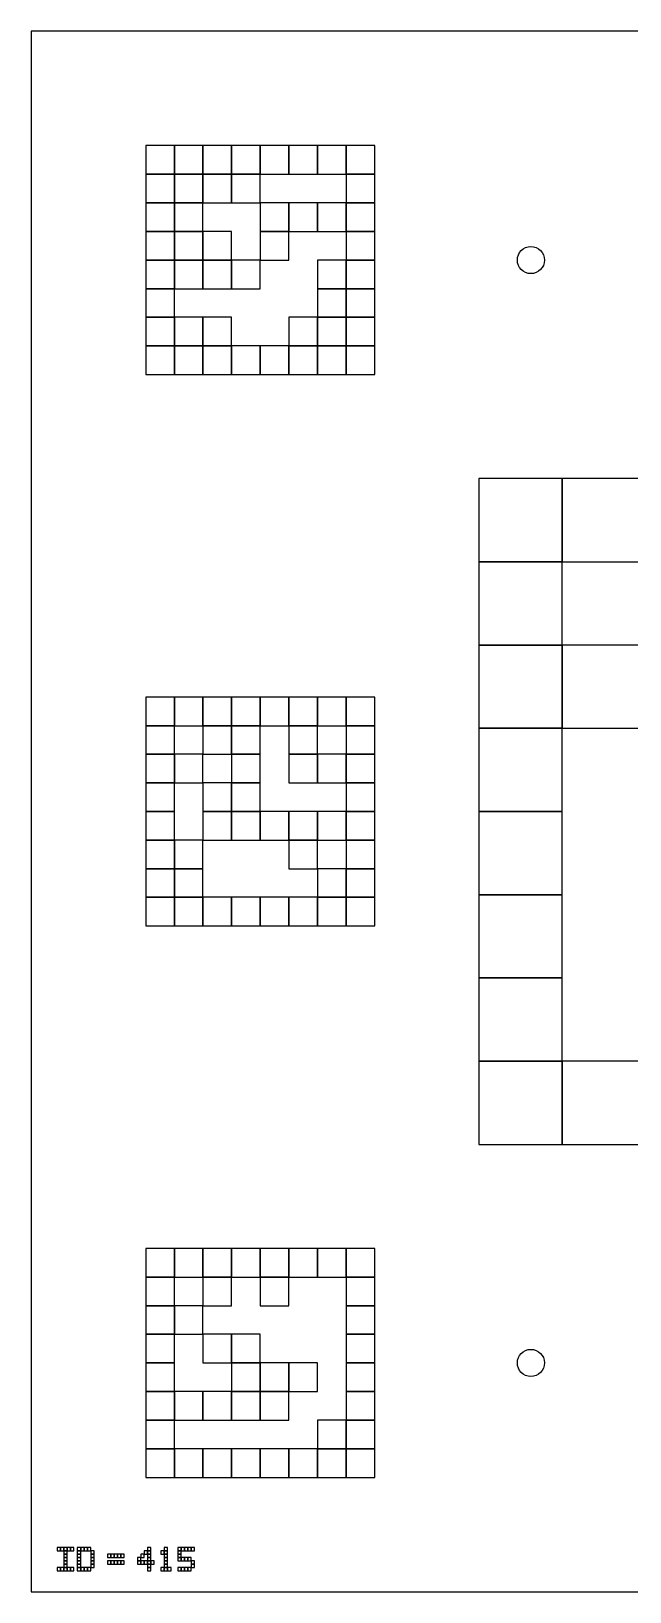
# Model space of a CAD drawing. Extents: x 0 to 1260, y 0 to 1580.
# Drawn here: x 960 to 1075, y 320 to 620 of the extents above; entities that cross this region are included whole.
import ezdxf

# ---------------------------------------------------------------- set-up
doc = ezdxf.new("R2010")
doc.units = 0
for name, color, linetype in [('BLACK_POCKET', 7, 'CONTINUOUS'), ('BOARD_TEXT', 7, 'CONTINUOUS'), ('CUT', 7, 'CONTINUOUS'), ('MOUNT_HOLE', 6, 'CONTINUOUS')]:
    doc.layers.add(name, color=color, linetype=linetype)

msp = doc.modelspace()

# ---------------------------------------------------------------- linework, layer by layer
at = {"layer": 'BLACK_POCKET'}
for p, q in [((987.5, 598), (982, 598)), ((982, 598), (982, 592.5)), ((987.5, 592.5), (987.5, 598)), ((993, 598), (987.5, 598)), ((987.5, 598), (987.5, 592.5)), ((993, 592.5), (993, 598)), ((998.5, 598), (993, 598)), ((993, 598), (993, 592.5)), ((998.5, 592.5), (998.5, 598)), ((1004, 598), (998.5, 598)), ((998.5, 598), (998.5, 592.5)), ((1004, 592.5), (1004, 598)), ((1009.5, 598), (1004, 598)), ((1004, 598), (1004, 592.5)), ((1009.5, 592.5), (1009.5, 598)), ((1015, 598), (1009.5, 598)), ((1009.5, 598), (1009.5, 592.5)), ((1015, 592.5), (1015, 598)), ((1020.5, 598), (1015, 598)), ((1015, 598), (1015, 592.5)), ((1020.5, 592.5), (1020.5, 598)), ((1026, 598), (1020.5, 598)), ((1020.5, 598), (1020.5, 592.5)), ((1026, 592.5), (1026, 598)), ((982, 592.5), (987.5, 592.5)), ((987.5, 592.5), (982, 592.5)), ((982, 592.5), (982, 587)), ((987.5, 592.5), (993, 592.5)), ((987.5, 587), (987.5, 592.5)), ((993, 592.5), (987.5, 592.5)), ((987.5, 592.5), (987.5, 587)), ((993, 592.5), (998.5, 592.5)), ((993, 587), (993, 592.5)), ((998.5, 592.5), (993, 592.5)), ((993, 592.5), (993, 587)), ((998.5, 592.5), (1004, 592.5)), ((998.5, 587), (998.5, 592.5)), ((1004, 592.5), (998.5, 592.5)), ((998.5, 592.5), (998.5, 587)), ((1004, 592.5), (1009.5, 592.5)), ((1004, 587), (1004, 592.5)), ((1009.5, 592.5), (1015, 592.5)), ((1015, 592.5), (1020.5, 592.5)), ((1020.5, 592.5), (1026, 592.5)), ((1026, 592.5), (1020.5, 592.5)), ((1020.5, 592.5), (1020.5, 587)), ((1026, 587), (1026, 592.5)), ((982, 587), (987.5, 587)), ((987.5, 587), (982, 587)), ((982, 587), (982, 581.5)), ((987.5, 587), (993, 587)), ((987.5, 581.5), (987.5, 587)), ((993, 587), (987.5, 587)), ((987.5, 587), (987.5, 581.5)), ((993, 587), (998.5, 587)), ((993, 581.5), (993, 587)), ((998.5, 587), (1004, 587)), ((1009.5, 587), (1004, 587)), ((1004, 587), (1004, 581.5)), ((1009.5, 581.5), (1009.5, 587)), ((1015, 587), (1009.5, 587)), ((1009.5, 587), (1009.5, 581.5)), ((1015, 581.5), (1015, 587)), ((1020.5, 587), (1015, 587)), ((1015, 587), (1015, 581.5)), ((1020.5, 587), (1026, 587)), ((1020.5, 581.5), (1020.5, 587)), ((1026, 587), (1020.5, 587)), ((1020.5, 587), (1020.5, 581.5)), ((1026, 581.5), (1026, 587)), ((982, 581.5), (987.5, 581.5)), ((987.5, 581.5), (982, 581.5)), ((982, 581.5), (982, 576)), ((987.5, 581.5), (993, 581.5)), ((987.5, 576), (987.5, 581.5)), ((993, 581.5), (987.5, 581.5)), ((987.5, 581.5), (987.5, 576)), ((993, 576), (993, 581.5)), ((998.5, 581.5), (993, 581.5)), ((993, 581.5), (993, 576)), ((998.5, 576), (998.5, 581.5)), ((1004, 581.5), (1009.5, 581.5)), ((1009.5, 581.5), (1004, 581.5)), ((1004, 581.5), (1004, 576)), ((1009.5, 581.5), (1015, 581.5)), ((1009.5, 576), (1009.5, 581.5)), ((1015, 581.5), (1020.5, 581.5)), ((1020.5, 581.5), (1026, 581.5)), ((1026, 581.5), (1020.5, 581.5)), ((1020.5, 581.5), (1020.5, 576)), ((1026, 576), (1026, 581.5)), ((982, 576), (987.5, 576)), ((987.5, 576), (982, 576)), ((982, 576), (982, 570.5)), ((987.5, 576), (993, 576)), ((987.5, 570.5), (987.5, 576)), ((993, 576), (987.5, 576)), ((987.5, 576), (987.5, 570.5)), ((993, 576), (998.5, 576)), ((993, 570.5), (993, 576)), ((998.5, 576), (993, 576)), ((993, 576), (993, 570.5)), ((998.5, 570.5), (998.5, 576)), ((1004, 576), (998.5, 576)), ((998.5, 576), (998.5, 570.5)), ((1004, 576), (1009.5, 576)), ((1004, 570.5), (1004, 576)), ((1020.5, 576), (1015, 576)), ((1015, 576), (1015, 570.5)), ((1020.5, 576), (1026, 576)), ((1020.5, 570.5), (1020.5, 576)), ((1026, 576), (1020.5, 576)), ((1020.5, 576), (1020.5, 570.5)), ((1026, 570.5), (1026, 576)), ((982, 570.5), (987.5, 570.5)), ((987.5, 570.5), (982, 570.5)), ((982, 570.5), (982, 565)), ((987.5, 570.5), (993, 570.5)), ((987.5, 565), (987.5, 570.5)), ((993, 570.5), (998.5, 570.5)), ((998.5, 570.5), (1004, 570.5)), ((1015, 570.5), (1020.5, 570.5)), ((1020.5, 570.5), (1015, 570.5)), ((1015, 570.5), (1015, 565)), ((1020.5, 570.5), (1026, 570.5)), ((1020.5, 565), (1020.5, 570.5)), ((1026, 570.5), (1020.5, 570.5)), ((1020.5, 570.5), (1020.5, 565)), ((1026, 565), (1026, 570.5)), ((982, 565), (987.5, 565)), ((987.5, 565), (982, 565)), ((982, 565), (982, 559.5)), ((987.5, 559.5), (987.5, 565)), ((993, 565), (987.5, 565)), ((987.5, 565), (987.5, 559.5)), ((993, 559.5), (993, 565)), ((998.5, 565), (993, 565)), ((993, 565), (993, 559.5)), ((998.5, 559.5), (998.5, 565)), ((1015, 565), (1009.5, 565)), ((1009.5, 565), (1009.5, 559.5)), ((1015, 565), (1020.5, 565)), ((1015, 559.5), (1015, 565)), ((1020.5, 565), (1015, 565)), ((1015, 565), (1015, 559.5)), ((1020.5, 565), (1026, 565)), ((1020.5, 559.5), (1020.5, 565)), ((1026, 565), (1020.5, 565)), ((1020.5, 565), (1020.5, 559.5)), ((1026, 559.5), (1026, 565)), ((982, 559.5), (987.5, 559.5)), ((987.5, 559.5), (982, 559.5)), ((982, 559.5), (982, 554)), ((987.5, 559.5), (993, 559.5)), ((987.5, 554), (987.5, 559.5)), ((993, 559.5), (987.5, 559.5)), ((987.5, 559.5), (987.5, 554)), ((993, 559.5), (998.5, 559.5)), ((993, 554), (993, 559.5)), ((998.5, 559.5), (993, 559.5)), ((993, 559.5), (993, 554)), ((998.5, 554), (998.5, 559.5)), ((1004, 559.5), (998.5, 559.5)), ((998.5, 559.5), (998.5, 554)), ((1004, 554), (1004, 559.5)), ((1009.5, 559.5), (1004, 559.5)), ((1004, 559.5), (1004, 554)), ((1009.5, 559.5), (1015, 559.5)), ((1009.5, 554), (1009.5, 559.5)), ((1015, 559.5), (1009.5, 559.5)), ((1009.5, 559.5), (1009.5, 554)), ((1015, 559.5), (1020.5, 559.5)), ((1015, 554), (1015, 559.5)), ((1020.5, 559.5), (1015, 559.5)), ((1015, 559.5), (1015, 554)), ((1020.5, 559.5), (1026, 559.5)), ((1020.5, 554), (1020.5, 559.5)), ((1026, 559.5), (1020.5, 559.5)), ((1020.5, 559.5), (1020.5, 554)), ((1026, 554), (1026, 559.5)), ((982, 554), (987.5, 554)), ((987.5, 554), (993, 554)), ((993, 554), (998.5, 554)), ((998.5, 554), (1004, 554)), ((1004, 554), (1009.5, 554)), ((1009.5, 554), (1015, 554)), ((1015, 554), (1020.5, 554)), ((1020.5, 554), (1026, 554)), ((1062, 534), (1046, 534)), ((1046, 534), (1046, 518)), ((1062, 518), (1062, 534)), ((1078, 534), (1062, 534)), ((1062, 534), (1062, 518)), ((1046, 518), (1062, 518)), ((1062, 518), (1046, 518)), ((1046, 518), (1046, 502)), ((1062, 518), (1078, 518)), ((1062, 502), (1062, 518)), ((1046, 502), (1062, 502)), ((1062, 502), (1046, 502)), ((1046, 502), (1046, 486)), ((1062, 486), (1062, 502)), ((1078, 502), (1062, 502)), ((1062, 502), (1062, 486)), ((987.5, 492), (982, 492)), ((982, 492), (982, 486.5)), ((987.5, 486.5), (987.5, 492)), ((993, 492), (987.5, 492)), ((987.5, 492), (987.5, 486.5)), ((993, 486.5), (993, 492)), ((998.5, 492), (993, 492)), ((993, 492), (993, 486.5)), ((998.5, 486.5), (998.5, 492)), ((1004, 492), (998.5, 492)), ((998.5, 492), (998.5, 486.5)), ((1004, 486.5), (1004, 492)), ((1009.5, 492), (1004, 492)), ((1004, 492), (1004, 486.5)), ((1009.5, 486.5), (1009.5, 492)), ((1015, 492), (1009.5, 492)), ((1009.5, 492), (1009.5, 486.5)), ((1015, 486.5), (1015, 492)), ((1020.5, 492), (1015, 492)), ((1015, 492), (1015, 486.5)), ((1020.5, 486.5), (1020.5, 492)), ((1026, 492), (1020.5, 492)), ((1020.5, 492), (1020.5, 486.5)), ((1026, 486.5), (1026, 492)), ((982, 486.5), (987.5, 486.5)), ((987.5, 486.5), (982, 486.5)), ((982, 486.5), (982, 481)), ((987.5, 486.5), (993, 486.5)), ((987.5, 481), (987.5, 486.5)), ((993, 486.5), (998.5, 486.5)), ((998.5, 486.5), (993, 486.5)), ((993, 486.5), (993, 481)), ((998.5, 486.5), (1004, 486.5)), ((998.5, 481), (998.5, 486.5)), ((1004, 486.5), (998.5, 486.5)), ((998.5, 486.5), (998.5, 481)), ((1004, 486.5), (1009.5, 486.5)), ((1004, 481), (1004, 486.5)), ((1009.5, 486.5), (1015, 486.5)), ((1015, 486.5), (1009.5, 486.5)), ((1009.5, 486.5), (1009.5, 481)), ((1015, 486.5), (1020.5, 486.5)), ((1015, 481), (1015, 486.5)), ((1020.5, 486.5), (1026, 486.5)), ((1026, 486.5), (1020.5, 486.5)), ((1020.5, 486.5), (1020.5, 481)), ((1026, 481), (1026, 486.5)), ((1046, 486), (1062, 486)), ((1062, 486), (1046, 486)), ((1046, 486), (1046, 470)), ((1062, 486), (1078, 486)), ((1062, 470), (1062, 486)), ((982, 481), (987.5, 481)), ((987.5, 481), (982, 481)), ((982, 481), (982, 475.5)), ((987.5, 475.5), (987.5, 481)), ((993, 481), (987.5, 481)), ((987.5, 481), (987.5, 475.5)), ((993, 481), (998.5, 481)), ((993, 475.5), (993, 481)), ((998.5, 481), (1004, 481)), ((1004, 481), (998.5, 481)), ((998.5, 481), (998.5, 475.5)), ((1004, 475.5), (1004, 481)), ((1009.5, 481), (1015, 481)), ((1015, 481), (1009.5, 481)), ((1009.5, 481), (1009.5, 475.5)), ((1015, 475.5), (1015, 481)), ((1020.5, 481), (1015, 481)), ((1015, 481), (1015, 475.5)), ((1020.5, 481), (1026, 481)), ((1020.5, 475.5), (1020.5, 481)), ((1026, 481), (1020.5, 481)), ((1020.5, 481), (1020.5, 475.5)), ((1026, 475.5), (1026, 481)), ((982, 475.5), (987.5, 475.5)), ((987.5, 475.5), (982, 475.5)), ((982, 475.5), (982, 470)), ((987.5, 475.5), (993, 475.5)), ((987.5, 470), (987.5, 475.5)), ((998.5, 475.5), (993, 475.5)), ((993, 475.5), (993, 470)), ((998.5, 475.5), (1004, 475.5)), ((998.5, 470), (998.5, 475.5)), ((1004, 475.5), (998.5, 475.5)), ((998.5, 475.5), (998.5, 470)), ((1004, 470), (1004, 475.5)), ((1009.5, 475.5), (1015, 475.5)), ((1015, 475.5), (1020.5, 475.5)), ((1020.5, 475.5), (1026, 475.5)), ((1026, 475.5), (1020.5, 475.5)), ((1020.5, 475.5), (1020.5, 470)), ((1026, 470), (1026, 475.5)), ((982, 470), (987.5, 470)), ((987.5, 470), (982, 470)), ((982, 470), (982, 464.5)), ((987.5, 464.5), (987.5, 470)), ((993, 470), (998.5, 470)), ((998.5, 470), (993, 470)), ((993, 470), (993, 464.5)), ((998.5, 470), (1004, 470)), ((998.5, 464.5), (998.5, 470)), ((1004, 470), (998.5, 470)), ((998.5, 470), (998.5, 464.5)), ((1004, 464.5), (1004, 470)), ((1009.5, 470), (1004, 470)), ((1004, 470), (1004, 464.5)), ((1009.5, 464.5), (1009.5, 470)), ((1015, 470), (1009.5, 470)), ((1009.5, 470), (1009.5, 464.5)), ((1015, 464.5), (1015, 470)), ((1020.5, 470), (1015, 470)), ((1015, 470), (1015, 464.5)), ((1020.5, 470), (1026, 470)), ((1020.5, 464.5), (1020.5, 470)), ((1026, 470), (1020.5, 470)), ((1020.5, 470), (1020.5, 464.5)), ((1026, 464.5), (1026, 470)), ((1046, 470), (1062, 470)), ((1062, 470), (1046, 470)), ((1046, 470), (1046, 454)), ((1062, 454), (1062, 470)), ((982, 464.5), (987.5, 464.5)), ((987.5, 464.5), (982, 464.5)), ((982, 464.5), (982, 459)), ((987.5, 459), (987.5, 464.5)), ((993, 464.5), (987.5, 464.5)), ((987.5, 464.5), (987.5, 459)), ((993, 464.5), (998.5, 464.5)), ((993, 459), (993, 464.5)), ((998.5, 464.5), (1004, 464.5)), ((1004, 464.5), (1009.5, 464.5)), ((1009.5, 464.5), (1015, 464.5)), ((1015, 464.5), (1009.5, 464.5)), ((1009.5, 464.5), (1009.5, 459)), ((1015, 464.5), (1020.5, 464.5)), ((1015, 459), (1015, 464.5)), ((1020.5, 464.5), (1026, 464.5)), ((1026, 464.5), (1020.5, 464.5)), ((1020.5, 464.5), (1020.5, 459)), ((1026, 459), (1026, 464.5)), ((982, 459), (987.5, 459)), ((987.5, 459), (982, 459)), ((982, 459), (982, 453.5)), ((987.5, 459), (993, 459)), ((987.5, 453.5), (987.5, 459)), ((993, 459), (987.5, 459)), ((987.5, 459), (987.5, 453.5)), ((993, 453.5), (993, 459)), ((1009.5, 459), (1015, 459)), ((1020.5, 459), (1015, 459)), ((1015, 459), (1015, 453.5)), ((1020.5, 459), (1026, 459)), ((1020.5, 453.5), (1020.5, 459)), ((1026, 459), (1020.5, 459)), ((1020.5, 459), (1020.5, 453.5)), ((1026, 453.5), (1026, 459)), ((982, 453.5), (987.5, 453.5)), ((987.5, 453.5), (982, 453.5)), ((982, 453.5), (982, 448)), ((987.5, 453.5), (993, 453.5)), ((987.5, 448), (987.5, 453.5)), ((993, 453.5), (987.5, 453.5)), ((987.5, 453.5), (987.5, 448)), ((993, 448), (993, 453.5)), ((998.5, 453.5), (993, 453.5)), ((993, 453.5), (993, 448)), ((998.5, 448), (998.5, 453.5)), ((1004, 453.5), (998.5, 453.5)), ((998.5, 453.5), (998.5, 448)), ((1004, 448), (1004, 453.5)), ((1009.5, 453.5), (1004, 453.5)), ((1004, 453.5), (1004, 448)), ((1009.5, 448), (1009.5, 453.5)), ((1015, 453.5), (1009.5, 453.5)), ((1009.5, 453.5), (1009.5, 448)), ((1015, 453.5), (1020.5, 453.5)), ((1015, 448), (1015, 453.5)), ((1020.5, 453.5), (1015, 453.5)), ((1015, 453.5), (1015, 448)), ((1020.5, 453.5), (1026, 453.5)), ((1020.5, 448), (1020.5, 453.5)), ((1026, 453.5), (1020.5, 453.5)), ((1020.5, 453.5), (1020.5, 448)), ((1026, 448), (1026, 453.5)), ((1046, 454), (1062, 454)), ((1062, 454), (1046, 454)), ((1046, 454), (1046, 438)), ((1062, 438), (1062, 454)), ((982, 448), (987.5, 448)), ((987.5, 448), (993, 448)), ((993, 448), (998.5, 448)), ((998.5, 448), (1004, 448)), ((1004, 448), (1009.5, 448)), ((1009.5, 448), (1015, 448)), ((1015, 448), (1020.5, 448)), ((1020.5, 448), (1026, 448)), ((1046, 438), (1062, 438)), ((1062, 438), (1046, 438)), ((1046, 438), (1046, 422)), ((1062, 422), (1062, 438)), ((1046, 422), (1062, 422)), ((1062, 422), (1046, 422)), ((1046, 422), (1046, 406)), ((1062, 406), (1062, 422)), ((1078, 422), (1062, 422)), ((1062, 422), (1062, 406)), ((1046, 406), (1062, 406)), ((1062, 406), (1078, 406)), ((987.5, 386), (982, 386)), ((982, 386), (982, 380.5)), ((987.5, 380.5), (987.5, 386)), ((993, 386), (987.5, 386)), ((987.5, 386), (987.5, 380.5)), ((993, 380.5), (993, 386)), ((998.5, 386), (993, 386)), ((993, 386), (993, 380.5)), ((998.5, 380.5), (998.5, 386)), ((1004, 386), (998.5, 386)), ((998.5, 386), (998.5, 380.5)), ((1004, 380.5), (1004, 386)), ((1009.5, 386), (1004, 386)), ((1004, 386), (1004, 380.5)), ((1009.5, 380.5), (1009.5, 386)), ((1015, 386), (1009.5, 386)), ((1009.5, 386), (1009.5, 380.5)), ((1015, 380.5), (1015, 386)), ((1020.5, 386), (1015, 386)), ((1015, 386), (1015, 380.5)), ((1020.5, 380.5), (1020.5, 386)), ((1026, 386), (1020.5, 386)), ((1020.5, 386), (1020.5, 380.5)), ((1026, 380.5), (1026, 386)), ((982, 380.5), (987.5, 380.5)), ((987.5, 380.5), (982, 380.5)), ((982, 380.5), (982, 375)), ((987.5, 380.5), (993, 380.5)), ((987.5, 375), (987.5, 380.5)), ((993, 380.5), (998.5, 380.5)), ((998.5, 380.5), (993, 380.5)), ((993, 380.5), (993, 375)), ((998.5, 380.5), (1004, 380.5)), ((998.5, 375), (998.5, 380.5)), ((1004, 380.5), (1009.5, 380.5)), ((1009.5, 380.5), (1004, 380.5)), ((1004, 380.5), (1004, 375)), ((1009.5, 380.5), (1015, 380.5)), ((1009.5, 375), (1009.5, 380.5)), ((1015, 380.5), (1020.5, 380.5)), ((1020.5, 380.5), (1026, 380.5)), ((1026, 380.5), (1020.5, 380.5)), ((1020.5, 380.5), (1020.5, 375)), ((1026, 375), (1026, 380.5)), ((982, 375), (987.5, 375)), ((987.5, 375), (982, 375)), ((982, 375), (982, 369.5)), ((987.5, 369.5), (987.5, 375)), ((993, 375), (987.5, 375)), ((987.5, 375), (987.5, 369.5)), ((993, 375), (998.5, 375)), ((993, 369.5), (993, 375)), ((1004, 375), (1009.5, 375)), ((1020.5, 375), (1026, 375)), ((1026, 375), (1020.5, 375)), ((1020.5, 375), (1020.5, 369.5)), ((1026, 369.5), (1026, 375)), ((982, 369.5), (987.5, 369.5)), ((987.5, 369.5), (982, 369.5)), ((982, 369.5), (982, 364)), ((987.5, 369.5), (993, 369.5)), ((987.5, 364), (987.5, 369.5)), ((998.5, 369.5), (993, 369.5)), ((993, 369.5), (993, 364)), ((998.5, 364), (998.5, 369.5)), ((1004, 369.5), (998.5, 369.5)), ((998.5, 369.5), (998.5, 364)), ((1004, 364), (1004, 369.5)), ((1020.5, 369.5), (1026, 369.5)), ((1026, 369.5), (1020.5, 369.5)), ((1020.5, 369.5), (1020.5, 364)), ((1026, 364), (1026, 369.5)), ((982, 364), (987.5, 364)), ((987.5, 364), (982, 364)), ((982, 364), (982, 358.5)), ((987.5, 358.5), (987.5, 364)), ((993, 364), (998.5, 364)), ((998.5, 364), (1004, 364)), ((1004, 364), (998.5, 364)), ((998.5, 364), (998.5, 358.5)), ((1004, 358.5), (1004, 364)), ((1009.5, 364), (1004, 364)), ((1004, 364), (1004, 358.5)), ((1009.5, 358.5), (1009.5, 364)), ((1015, 364), (1009.5, 364)), ((1009.5, 364), (1009.5, 358.5)), ((1015, 358.5), (1015, 364)), ((1020.5, 364), (1026, 364)), ((1026, 364), (1020.5, 364)), ((1020.5, 364), (1020.5, 358.5)), ((1026, 358.5), (1026, 364)), ((982, 358.5), (987.5, 358.5)), ((987.5, 358.5), (982, 358.5)), ((982, 358.5), (982, 353)), ((987.5, 353), (987.5, 358.5)), ((993, 358.5), (987.5, 358.5)), ((987.5, 358.5), (987.5, 353)), ((993, 353), (993, 358.5)), ((998.5, 358.5), (993, 358.5)), ((993, 358.5), (993, 353)), ((998.5, 358.5), (1004, 358.5)), ((998.5, 353), (998.5, 358.5)), ((1004, 358.5), (998.5, 358.5)), ((998.5, 358.5), (998.5, 353)), ((1004, 358.5), (1009.5, 358.5)), ((1004, 353), (1004, 358.5)), ((1009.5, 358.5), (1004, 358.5)), ((1004, 358.5), (1004, 353)), ((1009.5, 358.5), (1015, 358.5)), ((1009.5, 353), (1009.5, 358.5)), ((1020.5, 358.5), (1026, 358.5)), ((1026, 358.5), (1020.5, 358.5)), ((1020.5, 358.5), (1020.5, 353)), ((1026, 353), (1026, 358.5)), ((982, 353), (987.5, 353)), ((987.5, 353), (982, 353)), ((982, 353), (982, 347.5)), ((987.5, 353), (993, 353)), ((987.5, 347.5), (987.5, 353)), ((993, 353), (998.5, 353)), ((998.5, 353), (1004, 353)), ((1004, 353), (1009.5, 353)), ((1020.5, 353), (1015, 353)), ((1015, 353), (1015, 347.5)), ((1020.5, 353), (1026, 353)), ((1020.5, 347.5), (1020.5, 353)), ((1026, 353), (1020.5, 353)), ((1020.5, 353), (1020.5, 347.5)), ((1026, 347.5), (1026, 353)), ((982, 347.5), (987.5, 347.5)), ((987.5, 347.5), (982, 347.5)), ((982, 347.5), (982, 342)), ((987.5, 342), (987.5, 347.5)), ((993, 347.5), (987.5, 347.5)), ((987.5, 347.5), (987.5, 342)), ((993, 342), (993, 347.5)), ((998.5, 347.5), (993, 347.5)), ((993, 347.5), (993, 342)), ((998.5, 342), (998.5, 347.5)), ((1004, 347.5), (998.5, 347.5)), ((998.5, 347.5), (998.5, 342)), ((1004, 342), (1004, 347.5)), ((1009.5, 347.5), (1004, 347.5)), ((1004, 347.5), (1004, 342)), ((1009.5, 342), (1009.5, 347.5)), ((1015, 347.5), (1009.5, 347.5)), ((1009.5, 347.5), (1009.5, 342)), ((1015, 347.5), (1020.5, 347.5)), ((1015, 342), (1015, 347.5)), ((1020.5, 347.5), (1015, 347.5)), ((1015, 347.5), (1015, 342)), ((1020.5, 347.5), (1026, 347.5)), ((1020.5, 342), (1020.5, 347.5)), ((1026, 347.5), (1020.5, 347.5)), ((1020.5, 347.5), (1020.5, 342)), ((1026, 342), (1026, 347.5)), ((982, 342), (987.5, 342)), ((987.5, 342), (993, 342)), ((993, 342), (998.5, 342)), ((998.5, 342), (1004, 342)), ((1004, 342), (1009.5, 342)), ((1009.5, 342), (1015, 342)), ((1015, 342), (1020.5, 342)), ((1020.5, 342), (1026, 342))]:
    msp.add_line(p, q, dxfattribs=at)
at = {"layer": 'BOARD_TEXT'}
for p, q in [((965.642857, 328.5), (965, 328.5)), ((965, 328.5), (965, 327.857143)), ((965, 327.857143), (965.642857, 327.857143)), ((965.642857, 327.857143), (965.642857, 328.5)), ((966.285714, 328.5), (965.642857, 328.5)), ((965.642857, 328.5), (965.642857, 327.857143)), ((965.642857, 327.857143), (966.285714, 327.857143)), ((966.285714, 327.857143), (966.285714, 328.5)), ((966.928571, 328.5), (966.285714, 328.5)), ((966.285714, 328.5), (966.285714, 327.857143)), ((966.285714, 327.857143), (966.928571, 327.857143)), ((966.928571, 327.857143), (966.285714, 327.857143)), ((966.285714, 327.857143), (966.285714, 327.214286)), ((966.285714, 327.214286), (966.928571, 327.214286)), ((966.928571, 327.214286), (966.285714, 327.214286)), ((966.285714, 327.214286), (966.285714, 326.571429)), ((966.928571, 327.857143), (966.928571, 328.5)), ((967.571429, 328.5), (966.928571, 328.5)), ((966.928571, 328.5), (966.928571, 327.857143)), ((966.928571, 327.857143), (967.571429, 327.857143)), ((966.928571, 327.214286), (966.928571, 327.857143)), ((966.928571, 326.571429), (966.928571, 327.214286)), ((967.571429, 327.857143), (967.571429, 328.5)), ((968.214286, 328.5), (967.571429, 328.5)), ((967.571429, 328.5), (967.571429, 327.857143)), ((967.571429, 327.857143), (968.214286, 327.857143)), ((968.214286, 327.857143), (968.214286, 328.5)), ((969.5, 328.5), (968.857143, 328.5)), ((968.857143, 328.5), (968.857143, 327.857143)), ((968.857143, 327.857143), (969.5, 327.857143)), ((969.5, 327.857143), (968.857143, 327.857143)), ((968.857143, 327.857143), (968.857143, 327.214286)), ((968.857143, 327.214286), (969.5, 327.214286)), ((969.5, 327.214286), (968.857143, 327.214286)), ((968.857143, 327.214286), (968.857143, 326.571429)), ((969.5, 327.857143), (969.5, 328.5)), ((970.142857, 328.5), (969.5, 328.5)), ((969.5, 328.5), (969.5, 327.857143)), ((969.5, 327.857143), (970.142857, 327.857143)), ((969.5, 327.214286), (969.5, 327.857143)), ((969.5, 326.571429), (969.5, 327.214286)), ((970.142857, 327.857143), (970.142857, 328.5)), ((970.785714, 328.5), (970.142857, 328.5)), ((970.142857, 328.5), (970.142857, 327.857143)), ((970.142857, 327.857143), (970.785714, 327.857143)), ((970.785714, 327.857143), (970.785714, 328.5)), ((971.428571, 328.5), (970.785714, 328.5)), ((970.785714, 328.5), (970.785714, 327.857143)), ((970.785714, 327.857143), (971.428571, 327.857143)), ((971.428571, 327.857143), (971.428571, 328.5)), ((972.071429, 327.857143), (971.428571, 327.857143)), ((971.428571, 327.857143), (971.428571, 327.214286)), ((971.428571, 327.214286), (972.071429, 327.214286)), ((972.071429, 327.214286), (971.428571, 327.214286)), ((971.428571, 327.214286), (971.428571, 326.571429)), ((972.071429, 327.214286), (972.071429, 327.857143)), ((972.071429, 326.571429), (972.071429, 327.214286)), ((975.285714, 327.214286), (974.642857, 327.214286)), ((974.642857, 327.214286), (974.642857, 326.571429)), ((975.285714, 326.571429), (975.285714, 327.214286)), ((975.928571, 327.214286), (975.285714, 327.214286)), ((975.285714, 327.214286), (975.285714, 326.571429)), ((975.928571, 326.571429), (975.928571, 327.214286)), ((976.571429, 327.214286), (975.928571, 327.214286)), ((975.928571, 327.214286), (975.928571, 326.571429)), ((976.571429, 326.571429), (976.571429, 327.214286)), ((977.214286, 327.214286), (976.571429, 327.214286)), ((976.571429, 327.214286), (976.571429, 326.571429)), ((977.214286, 326.571429), (977.214286, 327.214286)), ((977.857143, 327.214286), (977.214286, 327.214286)), ((977.214286, 327.214286), (977.214286, 326.571429)), ((977.857143, 326.571429), (977.857143, 327.214286)), ((981.714286, 327.214286), (981.071429, 327.214286)), ((981.071429, 327.214286), (981.071429, 326.571429)), ((982.357143, 327.857143), (981.714286, 327.857143)), ((981.714286, 327.857143), (981.714286, 327.214286)), ((981.714286, 327.214286), (982.357143, 327.214286)), ((981.714286, 326.571429), (981.714286, 327.214286)), ((983, 328.5), (982.357143, 328.5)), ((982.357143, 328.5), (982.357143, 327.857143)), ((982.357143, 327.857143), (983, 327.857143)), ((982.357143, 327.214286), (982.357143, 327.857143)), ((983, 327.857143), (982.357143, 327.857143)), ((982.357143, 327.857143), (982.357143, 327.214286)), ((982.357143, 327.214286), (983, 327.214286)), ((983, 327.214286), (982.357143, 327.214286)), ((982.357143, 327.214286), (982.357143, 326.571429)), ((983, 327.857143), (983, 328.5)), ((983, 327.214286), (983, 327.857143)), ((983, 326.571429), (983, 327.214286)), ((985.571429, 327.857143), (984.928571, 327.857143)), ((984.928571, 327.857143), (984.928571, 327.214286)), ((984.928571, 327.214286), (985.571429, 327.214286)), ((986.214286, 328.5), (985.571429, 328.5)), ((985.571429, 328.5), (985.571429, 327.857143)), ((985.571429, 327.857143), (986.214286, 327.857143)), ((985.571429, 327.214286), (985.571429, 327.857143)), ((986.214286, 327.857143), (985.571429, 327.857143)), ((985.571429, 327.857143), (985.571429, 327.214286)), ((985.571429, 327.214286), (986.214286, 327.214286)), ((986.214286, 327.214286), (985.571429, 327.214286)), ((985.571429, 327.214286), (985.571429, 326.571429)), ((986.214286, 327.857143), (986.214286, 328.5)), ((986.214286, 327.214286), (986.214286, 327.857143)), ((986.214286, 326.571429), (986.214286, 327.214286)), ((988.785714, 328.5), (988.142857, 328.5)), ((988.142857, 328.5), (988.142857, 327.857143)), ((988.142857, 327.857143), (988.785714, 327.857143)), ((988.785714, 327.857143), (988.142857, 327.857143)), ((988.142857, 327.857143), (988.142857, 327.214286)), ((988.142857, 327.214286), (988.785714, 327.214286)), ((988.785714, 327.214286), (988.142857, 327.214286)), ((988.142857, 327.214286), (988.142857, 326.571429)), ((988.785714, 327.857143), (988.785714, 328.5)), ((989.428571, 328.5), (988.785714, 328.5)), ((988.785714, 328.5), (988.785714, 327.857143)), ((988.785714, 327.857143), (989.428571, 327.857143)), ((988.785714, 327.214286), (988.785714, 327.857143)), ((988.785714, 326.571429), (988.785714, 327.214286)), ((989.428571, 327.857143), (989.428571, 328.5)), ((990.071429, 328.5), (989.428571, 328.5)), ((989.428571, 328.5), (989.428571, 327.857143)), ((989.428571, 327.857143), (990.071429, 327.857143)), ((990.071429, 327.857143), (990.071429, 328.5)), ((990.714286, 328.5), (990.071429, 328.5)), ((990.071429, 328.5), (990.071429, 327.857143)), ((990.071429, 327.857143), (990.714286, 327.857143)), ((990.714286, 327.857143), (990.714286, 328.5)), ((991.357143, 328.5), (990.714286, 328.5)), ((990.714286, 328.5), (990.714286, 327.857143)), ((990.714286, 327.857143), (991.357143, 327.857143)), ((991.357143, 327.857143), (991.357143, 328.5)), ((965.642857, 324.642857), (965, 324.642857)), ((965, 324.642857), (965, 324)), ((965, 324), (965.642857, 324)), ((965.642857, 324), (965.642857, 324.642857)), ((966.285714, 324.642857), (965.642857, 324.642857)), ((965.642857, 324.642857), (965.642857, 324)), ((965.642857, 324), (966.285714, 324)), ((966.285714, 326.571429), (966.928571, 326.571429)), ((966.928571, 326.571429), (966.285714, 326.571429)), ((966.285714, 326.571429), (966.285714, 325.928571)), ((966.285714, 325.928571), (966.928571, 325.928571)), ((966.928571, 325.928571), (966.285714, 325.928571)), ((966.285714, 325.928571), (966.285714, 325.285714)), ((966.285714, 325.285714), (966.928571, 325.285714)), ((966.928571, 325.285714), (966.285714, 325.285714)), ((966.285714, 325.285714), (966.285714, 324.642857)), ((966.285714, 324.642857), (966.928571, 324.642857)), ((966.285714, 324), (966.285714, 324.642857)), ((966.928571, 324.642857), (966.285714, 324.642857)), ((966.285714, 324.642857), (966.285714, 324)), ((966.285714, 324), (966.928571, 324)), ((966.928571, 325.928571), (966.928571, 326.571429)), ((966.928571, 325.285714), (966.928571, 325.928571)), ((966.928571, 324.642857), (966.928571, 325.285714)), ((966.928571, 324), (966.928571, 324.642857)), ((967.571429, 324.642857), (966.928571, 324.642857)), ((966.928571, 324.642857), (966.928571, 324)), ((966.928571, 324), (967.571429, 324)), ((967.571429, 324), (967.571429, 324.642857)), ((968.214286, 324.642857), (967.571429, 324.642857)), ((967.571429, 324.642857), (967.571429, 324)), ((967.571429, 324), (968.214286, 324)), ((968.214286, 324), (968.214286, 324.642857)), ((968.857143, 326.571429), (969.5, 326.571429)), ((969.5, 326.571429), (968.857143, 326.571429)), ((968.857143, 326.571429), (968.857143, 325.928571)), ((968.857143, 325.928571), (969.5, 325.928571)), ((969.5, 325.928571), (968.857143, 325.928571)), ((968.857143, 325.928571), (968.857143, 325.285714)), ((968.857143, 325.285714), (969.5, 325.285714)), ((969.5, 325.285714), (968.857143, 325.285714)), ((968.857143, 325.285714), (968.857143, 324.642857)), ((968.857143, 324.642857), (969.5, 324.642857)), ((969.5, 324.642857), (968.857143, 324.642857)), ((968.857143, 324.642857), (968.857143, 324)), ((968.857143, 324), (969.5, 324)), ((969.5, 325.928571), (969.5, 326.571429)), ((969.5, 325.285714), (969.5, 325.928571)), ((969.5, 324.642857), (969.5, 325.285714)), ((969.5, 324), (969.5, 324.642857)), ((970.142857, 324.642857), (969.5, 324.642857)), ((969.5, 324.642857), (969.5, 324)), ((969.5, 324), (970.142857, 324)), ((970.142857, 324), (970.142857, 324.642857)), ((970.785714, 324.642857), (970.142857, 324.642857)), ((970.142857, 324.642857), (970.142857, 324)), ((970.142857, 324), (970.785714, 324)), ((970.785714, 324), (970.785714, 324.642857)), ((971.428571, 324.642857), (970.785714, 324.642857)), ((970.785714, 324.642857), (970.785714, 324)), ((970.785714, 324), (971.428571, 324)), ((971.428571, 326.571429), (972.071429, 326.571429)), ((972.071429, 326.571429), (971.428571, 326.571429)), ((971.428571, 326.571429), (971.428571, 325.928571)), ((971.428571, 325.928571), (972.071429, 325.928571)), ((972.071429, 325.928571), (971.428571, 325.928571)), ((971.428571, 325.928571), (971.428571, 325.285714)), ((971.428571, 325.285714), (972.071429, 325.285714)), ((972.071429, 325.285714), (971.428571, 325.285714)), ((971.428571, 325.285714), (971.428571, 324.642857)), ((971.428571, 324.642857), (972.071429, 324.642857)), ((971.428571, 324), (971.428571, 324.642857)), ((972.071429, 325.928571), (972.071429, 326.571429)), ((972.071429, 325.285714), (972.071429, 325.928571)), ((972.071429, 324.642857), (972.071429, 325.285714)), ((974.642857, 326.571429), (975.285714, 326.571429)), ((975.285714, 325.928571), (974.642857, 325.928571)), ((974.642857, 325.928571), (974.642857, 325.285714)), ((974.642857, 325.285714), (975.285714, 325.285714)), ((975.285714, 326.571429), (975.928571, 326.571429)), ((975.285714, 325.285714), (975.285714, 325.928571)), ((975.928571, 325.928571), (975.285714, 325.928571)), ((975.285714, 325.928571), (975.285714, 325.285714)), ((975.285714, 325.285714), (975.928571, 325.285714)), ((975.928571, 326.571429), (976.571429, 326.571429)), ((975.928571, 325.285714), (975.928571, 325.928571)), ((976.571429, 325.928571), (975.928571, 325.928571)), ((975.928571, 325.928571), (975.928571, 325.285714)), ((975.928571, 325.285714), (976.571429, 325.285714)), ((976.571429, 326.571429), (977.214286, 326.571429)), ((976.571429, 325.285714), (976.571429, 325.928571)), ((977.214286, 325.928571), (976.571429, 325.928571)), ((976.571429, 325.928571), (976.571429, 325.285714)), ((976.571429, 325.285714), (977.214286, 325.285714)), ((977.214286, 326.571429), (977.857143, 326.571429)), ((977.214286, 325.285714), (977.214286, 325.928571)), ((977.857143, 325.928571), (977.214286, 325.928571)), ((977.214286, 325.928571), (977.214286, 325.285714)), ((977.214286, 325.285714), (977.857143, 325.285714)), ((977.857143, 325.285714), (977.857143, 325.928571)), ((981.071429, 326.571429), (980.428571, 326.571429)), ((980.428571, 326.571429), (980.428571, 325.928571)), ((980.428571, 325.928571), (981.071429, 325.928571)), ((981.071429, 325.928571), (980.428571, 325.928571)), ((980.428571, 325.928571), (980.428571, 325.285714)), ((980.428571, 325.285714), (981.071429, 325.285714)), ((981.071429, 326.571429), (981.714286, 326.571429)), ((981.071429, 325.928571), (981.071429, 326.571429)), ((981.071429, 325.285714), (981.071429, 325.928571)), ((981.714286, 325.928571), (981.071429, 325.928571)), ((981.071429, 325.928571), (981.071429, 325.285714)), ((981.071429, 325.285714), (981.714286, 325.285714)), ((981.714286, 325.285714), (981.714286, 325.928571)), ((982.357143, 325.928571), (981.714286, 325.928571)), ((981.714286, 325.928571), (981.714286, 325.285714)), ((981.714286, 325.285714), (982.357143, 325.285714)), ((982.357143, 326.571429), (983, 326.571429)), ((983, 326.571429), (982.357143, 326.571429)), ((982.357143, 326.571429), (982.357143, 325.928571)), ((982.357143, 325.928571), (983, 325.928571)), ((982.357143, 325.285714), (982.357143, 325.928571)), ((983, 325.928571), (982.357143, 325.928571)), ((982.357143, 325.928571), (982.357143, 325.285714)), ((982.357143, 325.285714), (983, 325.285714)), ((983, 325.285714), (982.357143, 325.285714)), ((982.357143, 325.285714), (982.357143, 324.642857)), ((982.357143, 324.642857), (983, 324.642857)), ((983, 324.642857), (982.357143, 324.642857)), ((982.357143, 324.642857), (982.357143, 324)), ((982.357143, 324), (983, 324)), ((983, 325.928571), (983, 326.571429)), ((983, 325.285714), (983, 325.928571)), ((983.642857, 325.928571), (983, 325.928571)), ((983, 325.928571), (983, 325.285714)), ((983, 325.285714), (983.642857, 325.285714)), ((983, 324.642857), (983, 325.285714)), ((983, 324), (983, 324.642857)), ((983.642857, 325.285714), (983.642857, 325.928571)), ((985.571429, 324.642857), (984.928571, 324.642857)), ((984.928571, 324.642857), (984.928571, 324)), ((984.928571, 324), (985.571429, 324)), ((985.571429, 326.571429), (986.214286, 326.571429)), ((986.214286, 326.571429), (985.571429, 326.571429)), ((985.571429, 326.571429), (985.571429, 325.928571)), ((985.571429, 325.928571), (986.214286, 325.928571)), ((986.214286, 325.928571), (985.571429, 325.928571)), ((985.571429, 325.928571), (985.571429, 325.285714)), ((985.571429, 325.285714), (986.214286, 325.285714)), ((986.214286, 325.285714), (985.571429, 325.285714)), ((985.571429, 325.285714), (985.571429, 324.642857)), ((985.571429, 324.642857), (986.214286, 324.642857)), ((985.571429, 324), (985.571429, 324.642857)), ((986.214286, 324.642857), (985.571429, 324.642857)), ((985.571429, 324.642857), (985.571429, 324)), ((985.571429, 324), (986.214286, 324)), ((986.214286, 325.928571), (986.214286, 326.571429)), ((986.214286, 325.285714), (986.214286, 325.928571)), ((986.214286, 324.642857), (986.214286, 325.285714)), ((986.214286, 324), (986.214286, 324.642857)), ((986.857143, 324.642857), (986.214286, 324.642857)), ((986.214286, 324.642857), (986.214286, 324)), ((986.214286, 324), (986.857143, 324)), ((986.857143, 324), (986.857143, 324.642857)), ((988.142857, 326.571429), (988.785714, 326.571429)), ((988.785714, 326.571429), (988.142857, 326.571429)), ((988.142857, 326.571429), (988.142857, 325.928571)), ((988.142857, 325.928571), (988.785714, 325.928571)), ((988.785714, 324.642857), (988.142857, 324.642857)), ((988.142857, 324.642857), (988.142857, 324)), ((988.142857, 324), (988.785714, 324)), ((988.785714, 325.928571), (988.785714, 326.571429)), ((989.428571, 326.571429), (988.785714, 326.571429)), ((988.785714, 326.571429), (988.785714, 325.928571)), ((988.785714, 325.928571), (989.428571, 325.928571)), ((988.785714, 324), (988.785714, 324.642857)), ((989.428571, 324.642857), (988.785714, 324.642857)), ((988.785714, 324.642857), (988.785714, 324)), ((988.785714, 324), (989.428571, 324)), ((989.428571, 325.928571), (989.428571, 326.571429)), ((990.071429, 326.571429), (989.428571, 326.571429)), ((989.428571, 326.571429), (989.428571, 325.928571)), ((989.428571, 325.928571), (990.071429, 325.928571)), ((989.428571, 324), (989.428571, 324.642857)), ((990.071429, 324.642857), (989.428571, 324.642857)), ((989.428571, 324.642857), (989.428571, 324)), ((989.428571, 324), (990.071429, 324)), ((990.071429, 325.928571), (990.071429, 326.571429)), ((990.714286, 326.571429), (990.071429, 326.571429)), ((990.071429, 326.571429), (990.071429, 325.928571)), ((990.071429, 325.928571), (990.714286, 325.928571)), ((990.071429, 324), (990.071429, 324.642857)), ((990.714286, 324.642857), (990.071429, 324.642857)), ((990.071429, 324.642857), (990.071429, 324)), ((990.071429, 324), (990.714286, 324)), ((990.714286, 325.928571), (990.714286, 326.571429)), ((991.357143, 325.928571), (990.714286, 325.928571)), ((990.714286, 325.928571), (990.714286, 325.285714)), ((990.714286, 325.285714), (991.357143, 325.285714)), ((991.357143, 325.285714), (990.714286, 325.285714)), ((990.714286, 325.285714), (990.714286, 324.642857)), ((990.714286, 324.642857), (991.357143, 324.642857)), ((990.714286, 324), (990.714286, 324.642857)), ((991.357143, 325.285714), (991.357143, 325.928571)), ((991.357143, 324.642857), (991.357143, 325.285714))]:
    msp.add_line(p, q, dxfattribs=at)
at = {"layer": 'CUT'}
for p, q in [((1260, 620), (960, 620)), ((960, 620), (960, 320)), ((960, 320), (1260, 320))]:
    msp.add_line(p, q, dxfattribs=at)
at = {"layer": 'MOUNT_HOLE'}
for centre in [(1056, 576), (1056, 364)]:
    msp.add_circle(centre, 2.6, dxfattribs=at)

doc.saveas('drawing.dxf')
